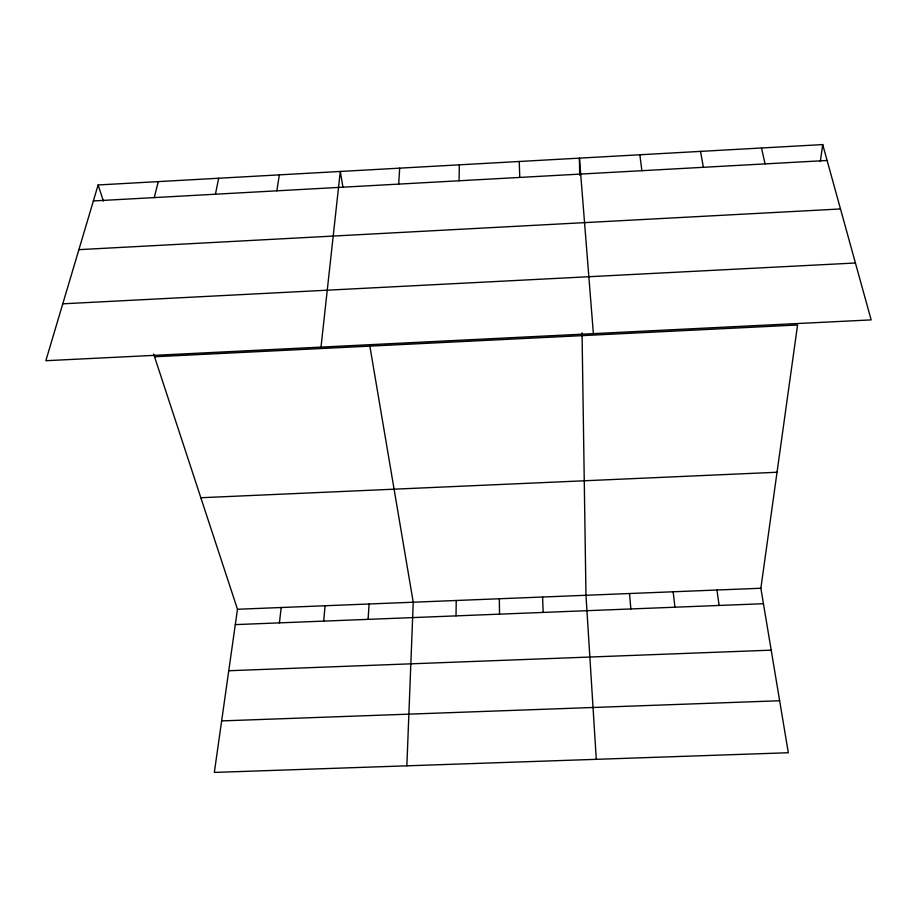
<?xml version="1.0" encoding="UTF-8"?>
<svg xmlns="http://www.w3.org/2000/svg" width="917" height="917" viewBox="0 0 917 917"><rect width="100%" height="100%" fill="white"/><g stroke="black" fill="none" stroke-linecap="round" stroke-linejoin="round"><path stroke-width="1.38" d="M456.013 615.869L456.23 600.486M459.085 180.775L459.337 164.831M406.861 765.821L413.235 602.205L369.86 346.122M398.677 184.111L399.686 168.155M368.095 619.353L369.092 603.982M323.69 621.118L325.077 605.747M321.007 347.107L340.287 171.468L342.889 186.85M279.421 622.861L281.21 607.513M153.655 354.054L237.48 609.266L214.337 772.423L788.322 752.742L760.869 588.256L797.561 324.996L154.549 356.759M820.337 161.564L822.709 144.577L98.13 184.959L45.85 360.713L871.15 319.895L822.709 144.577M276.831 190.828L279.353 174.86M215.415 194.221L218.682 178.242M154.262 197.591L158.274 181.612M93.374 200.949L827.1 160.475M78.885 249.653L840.499 208.961M62.78 303.814L855.423 262.996M200.846 497.736L777.031 472.255M237.48 609.266L760.869 588.256M235.302 624.615L763.448 603.707M228.757 670.74L771.197 650.153M221.639 720.911L779.645 700.748M98.13 184.959L103.426 201.11M761.488 147.992L765.087 163.891M700.542 151.385L703.35 167.295M716.945 590.021L719.111 605.461M639.848 154.767L641.889 170.688M673.158 591.774L674.923 607.203M629.498 593.528L630.862 608.945M593.379 333.639L579.418 158.137L579.682 175.204M596.291 759.322L585.974 595.271L582.043 332.848M542.589 597.013L543.162 612.418M519.251 161.495L519.756 177.428M499.341 598.755L499.524 614.149"/></g></svg>
